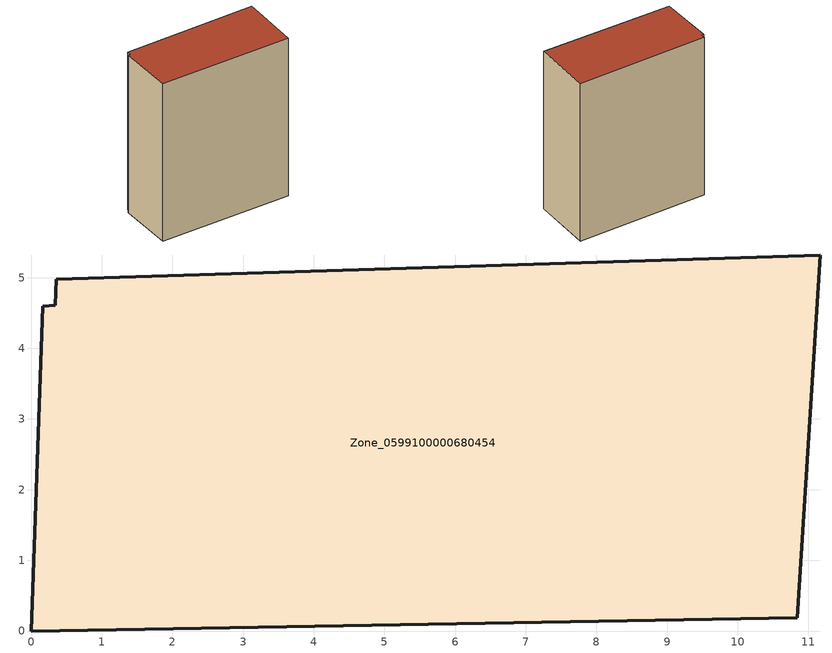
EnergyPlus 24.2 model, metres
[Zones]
Zone_0599100000680454
 floor ground (C_G): 0.17,4.6 0.34,4.61 0.36,4.98 11.17,5.32 10.84,0.19 0,0 z0
 wall outside (C_F): 10.84,0.19 11.17,5.32 0.36,4.98 0.34,4.61 0.17,4.6 0,0 10.84,0.19 z0:12.97
 roof outside (C_R): 0.34,4.61 0.17,4.6 0,0 10.84,0.19 11.17,5.32 0.36,4.98 z12.97
[BUILDING]
Pand.0599100000680454: North Axis=0; Terrain=City; Loads Convergence Tolerance Value=0.04; Temperature Convergence Tolerance Value=0.4; Solar Distribution=FullExterior; Maximum Number of Warmup Days=25; Minimum Number of Warmup Days=1
[Site:Location]
Rotterdam.The.Hague.AP_ZH_NLD Design_Conditions: Latitude=51.96; Longitude=4.45; Time Zone=1; Elevation=-4.5
[SITE:GROUNDTEMPERATURE:BUILDINGSURFACE]
18, 18, 18, 18, 18, 18, 18, 18, 18, 18, 18, 18
[MATERIAL] Thermal Absorptance=0.9; Solar Absorptance=0.7; Visible Absorptance=0.7
Name | Roughness | Thickness | Conductivity | Density | Specific Heat
G.TI.1946 | MediumSmooth | 0.15 | 1 | 540 | 1210
F.TI.1946 | Rough | 0.3 | 0.857143 | 1920 | 840
R.TI.1946 | MediumRough | 0.2 | 0.1 | 1500 | 1000
[CONSTRUCTION]
C_G: G.TI.1946
C_F: F.TI.1946
C_R: R.TI.1946
[ZONE]
Zone_0599100000680454: Type=1; Multiplier=1; Ceiling Height=Autocalculate; Volume=Autocalculate; Floor Area=autocalculate; Part of Total Floor Area=Yes
[ZONEINFILTRATION:DESIGNFLOWRATE]
Infil_Zone_0599100000680454: Zone or ZoneList or Space or SpaceList=Zone_0599100000680454; Schedule=AlwaysOn; Design Flow Rate Calculation Method=Flow/Area; Flow Rate per Floor Area=0.003; Constant Term Coefficient=1; Temperature Term Coefficient=0; Velocity Term Coefficient=0; Velocity Squared Term Coefficient=0
[HVACTEMPLATE:ZONE:IDEALLOADSAIRSYSTEM]
Zone_0599100000680454: Maximum Heating Supply Air Temperature=50; Minimum Cooling Supply Air Temperature=13; Maximum Heating Supply Air Humidity Ratio=0.0156; Minimum Cooling Supply Air Humidity Ratio=0.0077; Heating Limit=NoLimit; Cooling Limit=NoLimit; Dehumidification Control Type=ConstantSensibleHeatRatio; Cooling Sensible Heat Ratio=0.7; Dehumidification Setpoint=60; Humidification Control Type=None; Humidification Setpoint=30; Outdoor Air Method=None; Outdoor Air Flow Rate per Person=0.00944; Outdoor Air Flow Rate per Zone Floor Area=0; Outdoor Air Flow Rate per Zone=0; Demand Controlled Ventilation Type=None; Outdoor Air Economizer Type=NoEconomizer; Heat Recovery Type=None; Sensible Heat Recovery Effectiveness=0.7; Latent Heat Recovery Effectiveness=0.65
[ZONECONTROL:THERMOSTAT]
ThermostatControl_Zone_0599100000680454: Zone or ZoneList=Zone_0599100000680454; Control Type Schedule=DualSetpointControlType; Control 1=Thermostat_Zone_0599100000680454; Temperature Difference Between Cutout And Setpoint=0
[THERMOSTATSETPOINT:DUALSETPOINT]
Thermostat_Zone_0599100000680454: Heating Setpoint Temperature Schedule=HeatingSetpoint_Zone_0599100000680454; Cooling Setpoint Temperature Schedule=CoolingSetpoint_Zone_0599100000680454
[SCHEDULE:COMPACT]
HeatingSetpoint_Zone_0599100000680454: Through: 12/31, For: AllDays, Until: 24:00, 21
CoolingSetpoint_Zone_0599100000680454: Through: 12/31, For: AllDays, Until: 24:00, 24
DualSetpointControlType: Through: 12/31, For: AllDays, Until: 24:00, 4
AlwaysOn: Through: 12/31, For: AllDays, Until: 24:00, 1
